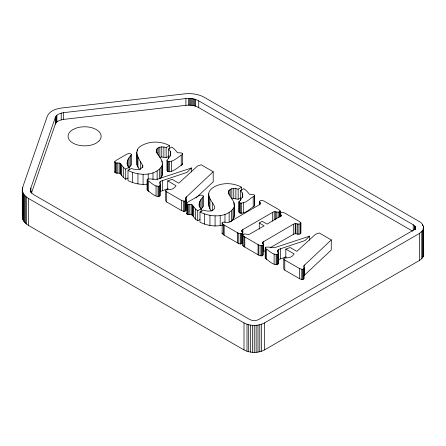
<?xml version="1.0" encoding="UTF-8"?>
<svg xmlns="http://www.w3.org/2000/svg" width="446" height="446" viewBox="0 0 446 446"><rect width="100%" height="100%" fill="white"/><g stroke="black" fill="none" stroke-linecap="round" stroke-linejoin="round"><path stroke-width="0.67" d="M280.266 216.801L280.266 213.422L281.013 212.67L282.714 212.307L284.71 213.01L299.556 221.584L300.844 222.777L300.777 223.295C298.653 225.509 295.659 222.353 293.323 224.249L262.504 242.301L262.499 243.081L263.413 244.687L263.413 254.811L261.847 255.898L258.864 255.201L243.956 246.599L242.786 245.467L242.886 234.83C245.01 232.617 248.071 235.655 250.368 233.771L264.138 225.815L259.282 223.011L259.282 229.088M169.575 148.986L169.575 145.613L166.146 147.593C162.946 146.505 158.168 146.321 156.384 149.784C156.373 155.096 162.645 158.397 162.422 163.888C161.731 168.688 164.2 174.899 160.198 178.729M241.57 190.554L241.57 187.175L238.142 189.154C234.942 188.073 230.164 187.889 228.38 191.351C228.369 196.658 234.641 199.959 234.418 205.455C234.161 210.947 236.252 218.657 230.259 221.918M127.991 177.96L125.722 179.264L123.503 177.58L120.208 173.533L119.121 173.132L116.15 173.098L114.812 172.334L114.767 161.625L116.272 160.276L127.127 154.009L129.017 153.469L130.823 153.803L131.475 154.611C128.582 157.873 124.78 163.437 129.123 167.178L129.123 169.876M197.717 220.831L195.499 219.148L192.204 215.1L191.117 214.699L188.14 214.665L186.802 213.896L186.762 203.192L188.268 201.843L199.122 195.577L201.012 195.036L202.819 195.37L203.471 196.179C200.572 199.44 196.775 205.004 201.118 208.745L197.717 210.707L197.717 220.831L199.986 219.521M259.578 201.464L260.62 203.616L259.46 204.697L229.618 221.93C227.293 223.825 224.305 220.67 222.186 222.872L222.136 223.407L223.385 224.594L238.231 233.169L241.091 233.81L242.646 232.734L241.743 230.459L242.853 229.567L272.696 212.341C274.959 210.484 277.953 213.506 280.038 211.32L280.127 210.813L278.923 209.67L264.077 201.101L262.019 200.377L260.291 200.706L259.578 201.464L259.578 204.837M242.646 232.734L242.646 242.864L241.899 243.622L240.21 243.984L238.231 243.293L223.385 234.724L222.136 233.537L222.186 233.002M191.546 167.969L186.896 172.412L160.571 181.238L159.406 182.425L160.359 185.452L160.359 195.577C156.133 198.732 150.698 192.193 147.186 190.197L147.186 180.067L147.816 178.969C151.924 178.551 156.2 180.39 160.248 178.261L191.546 167.969L191.546 172.022M147.186 190.197L147.258 179.476M309.63 236.146L304.98 240.584L278.655 249.414L277.484 250.596L278.443 253.629L278.443 263.753C274.218 266.903 268.782 260.369 265.27 258.368L265.27 248.244L265.9 247.14C270.008 246.727 274.284 248.561 278.326 246.437L309.63 236.146L309.63 240.193M265.27 258.368L265.337 247.647M415.416 227.532L414.942 228.898L413.23 230.287L259.014 319.336C256.121 321.02 252.358 321.025 249.465 319.336L34.727 195.281C32.129 193.971 29.659 191.011 30.886 187.95L55.298 117.471C56.508 114.148 60.561 113.234 63.655 112.643L185.91 98.566C190.286 98.036 194.869 98.627 198.732 100.857L413.23 224.773L415.204 226.607L415.416 228.882M423.7 227.532L422.596 230.733L419.457 233.442L264.478 322.932C258.201 326.216 250.278 326.216 244.001 322.932L28.639 198.52C24.697 196.424 21.018 191.903 22.707 187.203L47.27 116.306C49.612 110.77 56.151 108.768 61.637 108.01L184.622 93.85C191.295 93.125 198.269 94.011 204.218 97.273L419.457 221.623L421.76 223.351L423.577 226.44L423.7 254.538L423.209 256.701L421.76 258.713L419.457 260.447L264.478 349.937C258.201 353.221 250.278 353.221 244.001 349.937L28.639 225.52C24.959 223.502 21.269 219.393 22.573 214.888M270.142 247.764L293.323 234.379C295.659 232.483 298.653 235.639 300.777 233.425L300.844 222.777M169.575 145.613C161.101 141.165 150.464 140.752 142.001 145.424C132.049 150.079 139.057 159.255 142.776 165.488L142.48 167.211C139.765 170.511 134.943 169.798 131.386 168.488L127.991 170.45L127.991 180.574C133.995 183.618 140.864 184.973 147.565 184.126M162.026 176.025L162.026 165.895L162.422 163.888M234.022 217.587L234.022 207.462L234.418 205.455M242.786 245.467L242.886 244.954M166.955 160.415L169.815 156.591L170.712 153.909L170.294 151.35L168.504 148.953L171.782 147.057L174.419 149.115L177.536 152.755L181.299 152.911L182.648 153.669L182.693 154.199C178.166 156.602 173.238 162.718 167.668 161.274L166.955 160.415L166.955 170.539L167.668 171.403C173.238 172.842 178.166 166.726 182.693 164.329L182.648 153.669M238.95 201.977L241.81 198.158L242.702 195.471L242.29 192.917L240.5 190.514L243.778 188.625L246.415 190.682L249.531 194.322L253.295 194.478L254.644 195.236L254.688 205.89C250.161 208.293 245.233 214.409 239.664 212.965L238.95 212.106L238.95 201.977L239.664 202.841C245.233 204.285 250.161 198.169 254.688 195.766M238.95 212.106L239.095 201.391M211.32 211.042C207.217 206.186 209.046 199.468 208.667 193.703C209.085 190.643 211.493 188.513 213.996 186.985C222.459 182.314 233.096 182.726 241.57 187.175M208.667 203.828L209.04 202.607M31.337 193.397L55.298 124.222C56.508 120.899 60.561 119.985 63.655 119.394L185.91 105.317C190.286 104.788 194.869 105.379 198.732 107.609L412.628 231.179M127.991 170.45C138.31 175.663 155.046 176.833 162.026 165.895M222.587 225.096C215.028 226.997 206.888 225.609 199.986 222.141L199.986 212.012C210.306 217.23 227.042 218.395 234.022 207.462M167.729 180.931L172.084 179.348L178.757 183.2L197.511 166.04L201.179 164.786L213.194 171.721L185.346 197.985L186.032 200.204L186.032 210.334L185.436 211.019L183.691 211.359L181.561 210.573L166.687 201.988L165.689 200.912L165.689 190.782L166.297 189.812C170.233 189.689 173.522 189.756 176.047 185.731L167.729 180.931L167.729 189.706M285.814 249.102L290.162 247.519L296.841 251.377L315.595 234.217L319.258 232.957L331.272 239.898L303.431 266.162L304.116 268.38L304.116 278.51L303.52 279.196L301.775 279.53L299.645 278.75L284.765 270.159L283.767 269.083L283.767 258.959L284.381 257.983C288.317 257.866 291.606 257.933 294.131 253.908L285.814 249.102L285.814 257.883M129.061 167.847L131.475 164.741L131.475 154.611M201.051 209.408L203.471 206.303L203.471 196.179M165.689 190.782L166.687 191.858L181.561 200.449L184.611 201.202L186.032 200.204M283.767 258.959L284.765 260.035L299.645 268.62L302.695 269.378L304.116 268.38M185.714 207.697L186.45 206.855L186.45 196.731M303.798 275.868L331.272 250.022L331.272 239.898M242.786 235.337L243.956 236.469L258.864 245.077L261.847 245.774L263.413 244.687M147.186 180.067C150.698 182.068 156.133 188.602 160.359 185.452M265.27 248.244C268.782 250.239 274.218 256.779 278.443 253.629M196.034 197.89L213.194 181.845L213.194 171.721M125.722 179.264L125.722 169.14L129.123 167.178M159.858 147.13L159.858 157.26L161.764 156.992L166.146 157.717L169.006 156.067M199.986 212.012L203.382 210.049C206.938 211.365 211.755 212.079 214.47 208.778L214.771 207.055C213.06 202.445 208.594 198.905 208.667 193.703M231.853 188.697L231.853 198.821L233.76 198.559L238.142 199.284L240.427 197.963M259.282 223.011L262.231 221.305L267.093 224.115L281.197 215.719L280.266 213.422M265.387 250.507L263.603 251.538L263.603 241.409M168.175 188.697L160.571 191.367L160.571 181.238M286.254 256.874L278.655 259.539L278.655 249.414M114.767 161.625L114.812 162.205L116.15 162.974L119.121 163.002L120.208 163.409L123.503 167.451L125.722 169.14M186.762 203.192L186.802 203.772L188.14 204.541L191.117 204.569L192.204 204.976L195.499 209.018L197.717 210.707M136.677 152.136L136.961 164.931L139.325 169.48M278.443 263.753L278.298 252.854M162.154 172.24L162.422 174.018M423.577 253.445L423.7 254.538M254.688 205.89L254.644 195.236M182.648 163.799L182.693 164.329M186.762 213.322L186.802 213.896M114.767 171.755L114.812 172.334M423.577 226.44L423.577 255.625M423.209 229.696L423.209 256.701M422.596 224.332L422.596 225.715M422.596 230.733L422.596 257.738M421.76 231.714L421.76 258.713M419.457 233.442L419.457 260.447M415.36 227.064L415.36 229.35M415.204 226.607L415.204 229.305M414.942 226.161L414.942 229.539M414.702 225.888L414.702 229.261M413.23 224.773L413.23 230.175M304.534 264.902L304.534 275.031M303.52 269.072L303.52 279.196M302.695 269.378L302.695 279.503M301.775 269.406L301.775 279.53M300.777 223.295L300.777 233.425M300.242 223.769L300.242 233.894M299.645 268.62L299.645 278.75M298.926 224.182L298.926 234.306M297.437 224.009L297.437 234.139M295.888 223.58L295.888 233.704M295.202 223.58L295.202 233.704M293.323 224.249L293.323 234.379M284.765 260.035L284.765 270.159M281.192 214.972L281.192 216.327M280.534 214.253L280.534 216.277M280.445 248.656L280.445 258.786M280.127 210.813L280.127 213.511M280.038 211.32L280.038 216.723M279.491 211.789L279.491 217.191M278.181 212.218L278.181 217.62M277.791 254.287L277.791 264.411M277.484 250.596L277.484 251.945M277.005 254.582L277.005 264.712M276.749 212.067L276.749 218.819M276.13 254.616L276.13 264.74M275.528 211.705L275.528 219.806M274.24 211.699L274.24 219.8M274.123 253.891L274.123 264.015M272.696 212.341L272.696 221.116M266.552 249.515L266.552 259.644M264.478 322.932L264.478 349.937M262.677 245.456L262.677 255.58M262.504 242.301L262.504 243.65M261.847 245.774L261.847 255.898M261.479 324.264L261.479 351.27M260.932 245.818L260.932 255.943M259.873 202.322L259.873 204.346M259.784 324.744L259.784 351.749M258.864 245.077L258.864 255.201M258.056 244.614L258.056 254.738M257.989 325.095L257.989 352.1M256.132 325.312L256.132 352.318M254.242 325.385L254.242 352.385M253.228 197.037L253.228 207.167M252.352 325.312L252.352 352.318M250.496 325.095L250.496 352.1M248.701 324.744L248.701 351.749M247 324.264L247 351.27M244.793 236.954L244.793 247.078M244.001 322.932L244.001 349.937M243.956 236.469L243.956 246.599M243.388 202.718L243.388 212.848M242.853 229.567L242.853 234.97M242.29 192.917L242.29 197.645M241.899 233.492L241.899 243.622M241.743 230.459L241.743 231.809M241.481 203.253L241.481 213.378M241.091 233.81L241.091 243.934M240.5 190.514L240.5 200.644M240.505 203.164L240.505 213.294M240.21 233.86L240.21 243.984M239.664 202.841L239.664 212.965M238.231 233.169L238.231 243.293M238.142 189.154L238.142 199.284M237.456 232.717L237.456 242.847M235.873 188.591L235.873 198.715M233.972 202.495L233.972 205.193M233.76 188.435L233.76 198.559M233.007 209.313L233.007 219.443M231.379 211.014L231.379 221.144M230.181 189.383L230.181 196.134M229.138 212.564L229.138 222.013M228.988 190.303L228.988 194.356M228.38 191.351L228.38 193.374M224.979 214.415L224.979 222.515M224.16 225.04L224.16 235.17M223.385 224.594L223.385 234.724M222.186 222.872L222.136 233.537M220.196 215.524L220.196 225.654M215.084 215.858L215.084 225.988M212.686 203.03L212.686 210.456M209.955 198.805L209.955 208.929M209.943 215.385L209.943 225.514M208.957 196.368L208.957 206.492M204.513 213.991L204.513 224.121M202.696 197.366L202.696 207.49M201.051 199.284L201.118 211.443M199.88 201.28L199.88 207.357M199.223 203.287L199.223 206.66M198.732 100.857L198.732 107.609M195.476 99.391L195.476 106.142M195.499 209.018L195.499 219.148M194.807 99.179L194.807 105.931M193.804 98.923L193.804 105.674M193.726 206.782L193.726 216.907M192.862 205.522L192.862 215.652M192.767 98.717L192.767 105.468M192.204 204.976L192.204 215.1M191.702 98.555L191.702 105.306M191.117 204.569L191.117 214.699M190.62 98.449L190.62 105.2M189.528 98.393L189.528 105.144M189.193 204.58L189.193 214.704M188.597 98.388L188.597 105.139M188.14 204.541L188.14 214.665M187.376 204.285L187.376 214.415M185.91 98.566L185.91 105.317M185.436 200.895L185.436 211.019M185.346 197.985L185.346 199.334M184.611 201.202L184.611 211.332M183.691 201.23L183.691 211.359M181.561 200.449L181.561 210.573M181.232 155.476L181.232 165.6M171.398 161.151L171.398 171.281M170.294 151.35L170.294 156.078M169.486 161.686L169.486 171.816M168.504 148.953L168.504 158.402M168.51 161.603L168.51 171.727M167.668 161.274L167.668 171.403M166.687 191.858L166.687 201.988M166.146 147.593L166.146 157.717M163.877 147.024L163.877 157.148M162.361 180.479L162.361 190.609M161.976 160.928L161.976 162.277M161.764 146.868L161.764 156.992M161.012 167.752L161.012 177.876M160.214 184.683L160.214 186.032M159.707 186.11L159.707 196.234M159.389 169.452L159.389 178.902M158.921 186.406L158.921 196.535M158.191 147.816L158.191 155.241M158.046 186.439L158.046 196.569M157.148 170.996L157.148 179.777M156.992 148.735L156.992 153.463M156.384 149.784L156.384 152.487M156.044 185.714L156.044 195.839M152.989 172.847L152.989 179.599M148.468 181.344L148.468 191.468M148.2 173.957L148.2 179.359M143.088 174.297L143.088 184.421M142.776 165.488L142.776 167.518M140.691 161.463L140.691 169.564M137.959 157.237L137.959 167.367M137.948 173.823L137.948 183.947M137.418 149.689L137.418 151.038M136.961 154.801L136.961 164.931M132.523 172.429L132.523 182.553M130.7 155.799L130.7 165.929M129.061 157.717L129.061 167.172M127.885 159.718L127.885 166.47M127.227 161.72L127.227 164.418M123.503 167.451L123.503 177.58M121.73 165.215L121.73 175.339M120.866 163.961L120.866 174.085M120.208 163.409L120.208 173.533M119.121 163.002L119.121 173.132M117.198 163.013L117.198 173.137M116.15 162.974L116.15 173.098M115.38 162.718L115.38 172.847M63.655 112.643L63.655 119.394M61.202 113.078L61.202 119.829M56.887 115.157L56.887 121.909M56.38 115.648L56.38 122.399M56.045 116.055L56.045 122.806M55.298 117.471L55.298 124.222M30.886 187.95L30.886 191.997M30.679 190.665L30.679 192.02M30.573 189.5L30.573 192.198M28.639 198.52L28.639 225.52M26.342 196.954L26.342 223.959M25.372 196.095L25.372 223.1M24.519 195.197L24.519 222.203M23.8 194.261L23.8 221.261M23.22 193.291L23.22 220.296M22.774 192.298L22.774 219.304M22.707 187.203L22.707 188.591M22.473 191.284L22.473 218.289M22.3 189.238L22.311 217.269M99.079 140.942L96.514 142.943A16.535 9.55 0 0 1 73.133 143.194A16.535 9.55 0 0 1 72.704 129.691L76.082 128.141A16.535 9.55 0 0 1 96.085 129.446A16.535 9.55 0 0 1 99.079 140.942"/></g></svg>
